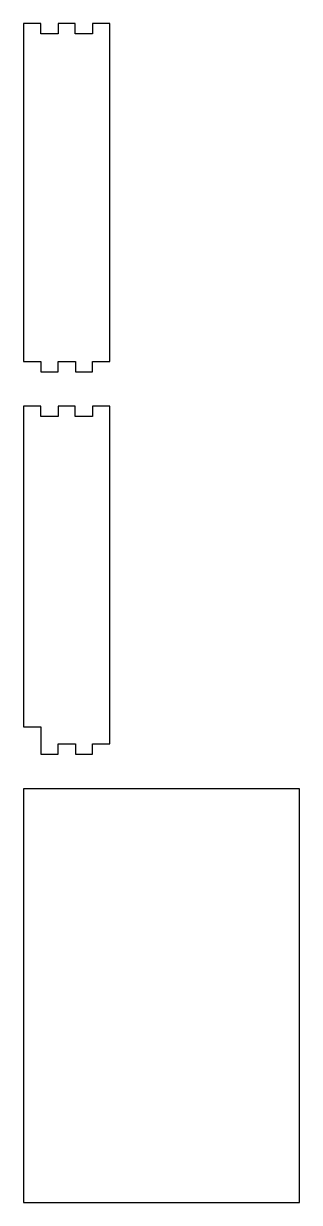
# Model space of a CAD drawing. Extents: x 82 to 162, y -128 to 214.
import ezdxf

# ---------------------------------------------------------------- set-up
doc = ezdxf.new("R2010")
doc.units = 0

msp = doc.modelspace()

# ---------------------------------------------------------------- linework, layer by layer
at = {"layer": 'Calque 1', "color": 4}
for p, q in [((82.012703, 214.352382), (82.012703, 116.352383)), ((87.012701, 214.352382), (82.012703, 214.352382)), ((87.012701, 211.352383), (87.012701, 214.352382)), ((97.012701, 214.352382), (92.012702, 214.352382)), ((92.012702, 214.352382), (92.012702, 211.352383)), ((97.012701, 211.352383), (97.012701, 214.352382)), ((107.0127, 214.352382), (102.012702, 214.352382)), ((102.012702, 214.352382), (102.012702, 211.352383)), ((107.0127, 116.352383), (107.0127, 214.352382)), ((92.012702, 211.352383), (87.012701, 211.352383)), ((102.012702, 211.352383), (97.012701, 211.352383)), ((82.012703, 116.352383), (87.012701, 116.352383)), ((87.012701, 116.352383), (87.012701, 113.352384)), ((92.012702, 113.352384), (92.012702, 116.352383)), ((92.012702, 116.352383), (97.039825, 116.352383)), ((97.039825, 116.352383), (97.039825, 113.352384)), ((102.012702, 113.352384), (102.012702, 116.352383)), ((102.012702, 116.352383), (107.0127, 116.352383)), ((87.012701, 113.352384), (92.012702, 113.352384)), ((97.039825, 113.352384), (102.012702, 113.352384)), ((82.012703, 103.352384), (82.012703, 10.352392)), ((87.012701, 103.352384), (82.012703, 103.352384)), ((87.012701, 100.352382), (87.012701, 103.352384)), ((97.012701, 103.352384), (92.012702, 103.352384)), ((92.012702, 103.352384), (92.012702, 100.352382)), ((97.012701, 100.352382), (97.012701, 103.352384)), ((107.0127, 103.352384), (102.012702, 103.352384)), ((102.012702, 103.352384), (102.012702, 100.352382)), ((107.0127, 5.352374), (107.0127, 103.352384)), ((92.012702, 100.352382), (87.012701, 100.352382)), ((102.012702, 100.352382), (97.012701, 100.352382)), ((82.012703, 10.352392), (87.012701, 10.352392)), ((87.012701, 10.352392), (87.012701, 5.352374)), ((87.012701, 5.352374), (87.012701, 2.35238)), ((92.012702, 2.35238), (92.012702, 5.352374)), ((92.012702, 5.352374), (97.039825, 5.352374)), ((97.039825, 5.352374), (97.039825, 2.35238)), ((102.012702, 2.35238), (102.012702, 5.352374)), ((102.012702, 5.352374), (107.0127, 5.352374)), ((87.012701, 2.35238), (92.012702, 2.35238)), ((97.039825, 2.35238), (102.012702, 2.35238)), ((162.012695, -7.647628), (82.012703, -7.647628)), ((82.012703, -7.647628), (82.012703, -127.647614)), ((162.012695, -127.647614), (162.012695, -7.647628)), ((82.012703, -127.647614), (162.012695, -127.647614))]:
    msp.add_line(p, q, dxfattribs=at)

doc.saveas('drawing.dxf')
